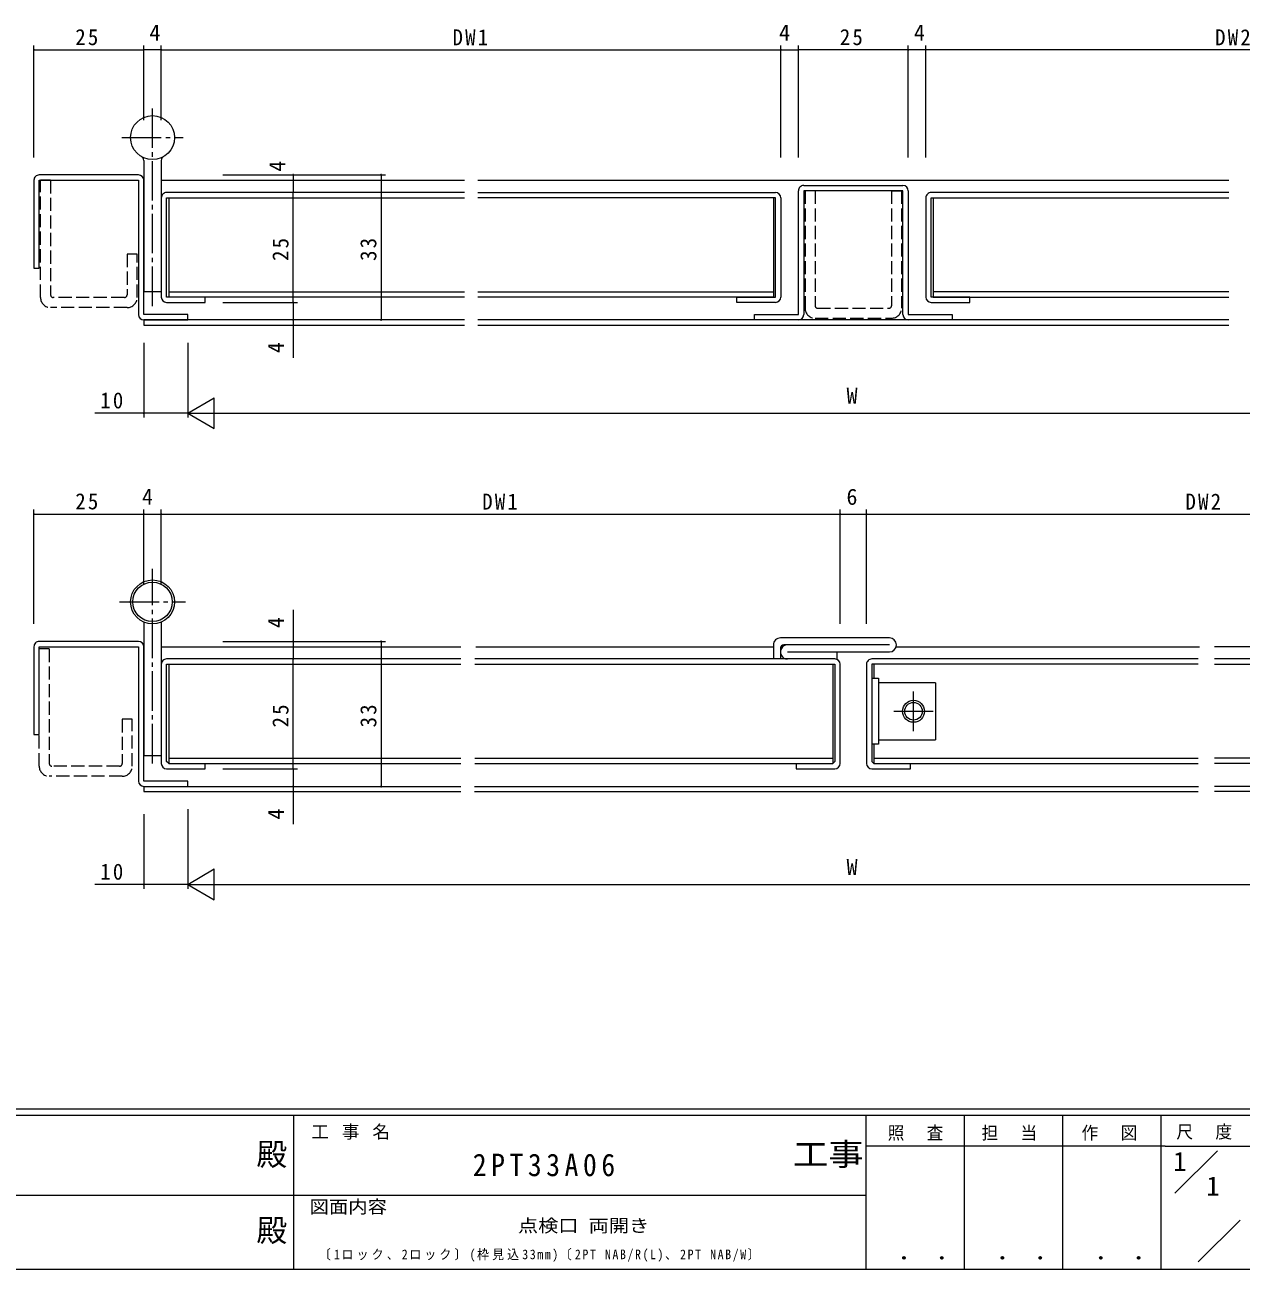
# Model space of a CAD drawing. Units: millimetres on the paper. Extents: x -420 to 373, y -297 to 267.
# Drawn here: x -93.9 to 182.9, y -297 to -13.8 of the extents above; entities that cross this region are included whole.
import ezdxf
from ezdxf.enums import TextEntityAlignment as Align

# ---------------------------------------------------------------- set-up
doc = ezdxf.new("R2010")
doc.units = ezdxf.units.MM
doc.linetypes.add('CHAIN2', pattern=[12, 9, -1, 1, -1])
doc.linetypes.add('DASHED3', pattern=[4, 3, -1])
for name, color, linetype, lineweight in [('0-1_YKK_ZWAK', 7, 'Continuous', 9), ('0-3_YKK_11', 7, 'Continuous', 9), ('0-4_YKK_12', 2, 'Continuous', 9), ('0-5_YKK_13', 4, 'DASHED3', 9), ('0-7_YKK_D', 6, 'Continuous', 9)]:
    doc.layers.add(name, color=color, linetype=linetype, lineweight=lineweight)
doc.layers.add('0-2_USER1', color=3, linetype='Continuous')
doc.styles.add('ＭＳ ゴシック', font='')
doc.styles.get('ＭＳ ゴシック').set_extended_font_data('MS Gothic')

msp = doc.modelspace()

# ---------------------------------------------------------------- linework, layer by layer
at = {"layer": '0-1_YKK_ZWAK'}
for p, q in [((352.3, -260.6), (-417.7, -260.6)), ((314.5, -262), (-417.7, -262)), ((-32.7, -262), (-32.7, -297)), ((97.5, -262), (97.5, -297)), ((119.9, -262), (119.9, -297)), ((142.3, -262), (142.3, -297)), ((164.7, -262), (164.7, -297)), ((165.684, -268.999), (97.5, -268.999)), ((165.684, -268.999), (185.7, -268.999)), ((167.87, -279.736), (177.564, -270.043)), ((-160.1, -280.199), (-31.3, -280.199)), ((-31.3, -280.199), (97.5, -280.199)), ((173.172, -295.345), (182.696, -285.821)), ((-417.7, -297), (314.5, -297))]:
    msp.add_line(p, q, dxfattribs=at)
at = {"layer": '0-3_YKK_11'}
for p, q in [((-68.02, -47.926), (-90.62, -47.926)), ((-91.82, -49.126), (-91.82, -69.126)), ((-90.62, -69.126), (-90.62, -49.126)), ((-90.62, -49.126), (-68.02, -49.126)), ((-68.02, -49.126), (-68.02, -79.726)), ((-66.82, -79.726), (-66.82, -49.126)), ((83.38, -50.326), (105.98, -50.326)), ((-62.82, -53.126), (-62.82, -75.726)), ((6.18, -51.926), (-61.62, -51.926)), ((-61.62, -75.726), (-61.62, -53.126)), ((-61.62, -53.126), (6.18, -53.126)), ((9.18, -51.926), (76.98, -51.926)), ((76.98, -53.126), (9.18, -53.126)), ((76.98, -75.726), (76.98, -53.126)), ((78.18, -53.126), (78.18, -75.726)), ((82.18, -79.726), (82.18, -51.526)), ((83.38, -51.526), (83.38, -79.726)), ((105.98, -51.526), (83.38, -51.526)), ((105.98, -79.726), (105.98, -51.526)), ((107.18, -51.526), (107.18, -79.726)), ((111.18, -53.126), (111.18, -75.726)), ((180.18, -51.926), (112.38, -51.926)), ((112.38, -75.726), (112.38, -53.126)), ((112.38, -53.126), (180.18, -53.126)), ((-91.82, -69.126), (-90.62, -69.126)), ((-52.82, -75.726), (-61.62, -75.726)), ((-52.82, -76.926), (-52.82, -75.726)), ((68.18, -76.926), (68.18, -75.726)), ((68.18, -75.726), (76.98, -75.726)), ((121.18, -75.726), (112.38, -75.726)), ((121.18, -76.926), (121.18, -75.726)), ((-61.62, -76.926), (-52.82, -76.926)), ((76.98, -76.926), (68.18, -76.926)), ((112.38, -76.926), (121.18, -76.926)), ((-56.82, -79.726), (-66.82, -79.726)), ((-66.82, -80.926), (-56.82, -80.926)), ((-56.82, -80.926), (-56.82, -79.726)), ((72.18, -80.926), (72.18, -79.726)), ((72.18, -79.726), (82.18, -79.726)), ((82.18, -80.926), (72.18, -80.926)), ((107.18, -79.726), (117.18, -79.726)), ((117.18, -80.926), (107.18, -80.926)), ((117.18, -79.726), (117.18, -80.926)), ((-91.82, -155.313), (-91.82, -175.313)), ((-68.02, -154.113), (-90.62, -154.113)), ((-90.62, -175.313), (-90.62, -155.313)), ((-90.62, -155.313), (-68.02, -155.313)), ((-68.02, -155.313), (-68.02, -185.913)), ((-66.82, -185.913), (-66.82, -155.313)), ((76.48, -154.913), (76.48, -158.113)), ((102.88, -153.313), (78.08, -153.313)), ((78.08, -155.713), (78.08, -158.113)), ((102.88, -154.913), (78.88, -154.913)), ((5.37, -158.113), (-61.62, -158.113)), ((90.48, -158.113), (8.561, -158.113)), ((79.68, -156.513), (102.88, -156.513)), ((90.98, -158.222), (90.98, -156.513)), ((173.131, -158.113), (98.88, -158.113)), ((250.98, -158.113), (176.868, -158.113)), ((-62.82, -159.313), (-62.82, -181.913)), ((-61.62, -181.413), (-61.62, -159.313)), ((-61.62, -159.313), (5.37, -159.313)), ((8.561, -159.313), (90.48, -159.313)), ((90.48, -159.313), (90.48, -181.413)), ((91.68, -181.913), (91.68, -159.313)), ((97.68, -159.313), (97.68, -181.913)), ((98.88, -159.313), (98.88, -181.413)), ((173.131, -159.313), (98.88, -159.313)), ((176.868, -159.313), (250.98, -159.313)), ((-91.82, -175.313), (-90.62, -175.313)), ((-61.12, -181.913), (-61.62, -181.413)), ((-61.62, -183.113), (-52.82, -183.113)), ((-52.82, -183.113), (-52.82, -181.913)), ((90.48, -181.413), (89.98, -181.913)), ((98.88, -181.413), (99.38, -181.913)), ((98.88, -183.113), (107.68, -183.113)), ((107.68, -183.113), (107.68, -181.913)), ((-56.82, -185.913), (-66.82, -185.913)), ((-56.82, -187.113), (-56.82, -185.913)), ((-66.82, -187.113), (-56.82, -187.113))]:
    msp.add_line(p, q, dxfattribs=at)
msp.add_lwpolyline([(81.68, -181.913), (81.68, -183.113), (90.48, -183.113)], dxfattribs=at)
for centre, radius, start, end in [((-90.62, -49.126), 1.2, 89.99997, 180.00002), ((-68.02, -49.126), 1.2, 0, 89.99997), ((83.38, -51.526), 1.2, 89.99997, 180.00002), ((105.98, -51.526), 1.2, 0, 89.99997), ((-61.62, -53.126), 1.2, 89.99997, 180.00002), ((76.98, -53.126), 1.2, 0, 89.99997), ((112.38, -53.126), 1.2, 89.99997, 180.00002), ((-61.62, -75.726), 1.2, 180.00002, 270), ((76.98, -75.726), 1.2, 270, 0), ((112.38, -75.726), 1.2, 180.00002, 270), ((-66.82, -79.726), 1.2, 180.00002, 270), ((82.18, -79.726), 1.2, 270, 0), ((107.18, -79.726), 1.2, 180.00002, 270), ((-90.62, -155.313), 1.2, 89.99997, 180.00002), ((-68.02, -155.313), 1.2, 0, 89.99997), ((78.08, -154.913), 1.6, 89.99997, 180.00002), ((78.88, -155.713), 0.8, 89.99997, 180.00002), ((79.68, -156.513), 1.6, 89.99997, 270), ((102.88, -154.913), 1.6, 270, 89.99997), ((-61.62, -159.313), 1.2, 89.99997, 180.00002), ((90.48, -159.313), 1.2, 0, 89.99997), ((98.88, -159.313), 1.2, 89.99997, 180.00002), ((-61.62, -181.913), 1.2, 180.00002, 270), ((90.48, -181.913), 1.2, 270, 0), ((98.88, -181.913), 1.2, 180.00002, 270), ((-66.82, -185.913), 1.2, 180.00002, 270)]:
    msp.add_arc(centre, radius, start, end, dxfattribs=at)
at = {"layer": '0-4_YKK_12'}
for p, q in [((-62.78, -49.126), (6.18, -49.126)), ((9.18, -49.126), (180.18, -49.126)), ((-61.12, -53.126), (-61.12, -75.726)), ((76.48, -53.126), (76.48, -75.726)), ((112.88, -53.126), (112.88, -75.726)), ((-61.12, -74.526), (6.18, -74.526)), ((6.18, -75.726), (-61.12, -75.726)), ((9.18, -74.526), (76.48, -74.526)), ((76.48, -75.726), (9.18, -75.726)), ((180.18, -74.526), (112.88, -74.526)), ((112.88, -75.726), (180.18, -75.726)), ((-66.82, -80.926), (-66.82, -82.126)), ((6.18, -80.926), (-66.82, -80.926)), ((-66.82, -82.126), (6.18, -82.126)), ((180.18, -80.926), (9.18, -80.926)), ((9.18, -82.126), (180.18, -82.126)), ((-62.82, -155.313), (5.37, -155.313)), ((8.727, -155.313), (76.48, -155.313)), ((104.429, -155.313), (173.47, -155.313)), ((252.18, -155.313), (176.868, -155.313)), ((-61.12, -159.313), (-61.12, -181.913)), ((89.98, -159.313), (89.98, -181.913)), ((99.38, -159.313), (99.38, -162.513)), ((99.38, -177.513), (99.38, -181.913)), ((-61.12, -180.713), (5.37, -180.713)), ((8.561, -180.713), (89.98, -180.713)), ((99.38, -180.713), (173.131, -180.713)), ((250.48, -180.713), (176.868, -180.713)), ((-61.12, -181.913), (5.37, -181.913)), ((8.561, -181.913), (89.98, -181.913)), ((99.38, -181.913), (173.131, -181.913)), ((250.48, -181.913), (176.868, -181.913)), ((-66.82, -187.113), (-66.82, -188.313)), ((-66.82, -187.113), (5.37, -187.113)), ((-66.82, -188.313), (5.37, -188.313)), ((8.478, -187.113), (173.221, -187.113)), ((8.478, -188.313), (173.138, -188.313)), ((256.18, -187.113), (176.868, -187.113)), ((256.18, -188.313), (176.868, -188.313))]:
    msp.add_line(p, q, dxfattribs=at)
at = {"layer": '0-5_YKK_13', "linetype": 'CHAIN2'}
for p, q in [((-64.82, -77.764), (-64.82, -32.426)), ((-71.82, -39.426), (-57.82, -39.426)), ((-64.82, -181.89), (-64.82, -137.613)), ((-72.32, -145.113), (-57.32, -145.113)), ((108.38, -174.513), (108.38, -165.513)), ((103.88, -170.013), (112.88, -170.013))]:
    msp.add_line(p, q, dxfattribs=at)
at = {"layer": '0-5_YKK_13', "linetype": 'Continuous'}
for p, q in [((-66.82, -44.622), (-66.82, -74.426)), ((-62.82, -44.622), (-62.82, -74.426)), ((-66.82, -74.426), (-62.82, -74.426)), ((-66.82, -149.696), (-66.82, -180.113)), ((-62.82, -149.696), (-62.82, -180.113)), ((98.88, -162.513), (100.38, -162.513)), ((100.38, -162.513), (100.38, -177.513)), ((113.38, -163.513), (100.38, -163.513)), ((113.38, -163.513), (113.38, -176.513)), ((100.38, -177.513), (98.88, -177.513)), ((100.38, -176.513), (113.38, -176.513)), ((-66.82, -180.113), (-62.82, -180.113))]:
    msp.add_line(p, q, dxfattribs=at)
at = {"layer": '0-5_YKK_13'}
for p, q in [((-88.02, -49.126), (-90.32, -49.126)), ((-90.32, -75.826), (-90.32, -49.126)), ((-88.02, -49.126), (-88.02, -75.226)), ((85.98, -51.526), (83.68, -51.526)), ((83.68, -51.526), (83.68, -78.226)), ((85.98, -51.526), (85.98, -77.726)), ((103.38, -51.526), (105.68, -51.526)), ((103.38, -51.526), (103.38, -77.726)), ((105.68, -51.526), (105.68, -78.226)), ((-70.62, -65.926), (-70.62, -75.226)), ((-68.32, -65.926), (-70.62, -65.926)), ((-68.32, -75.826), (-68.32, -65.926)), ((-71.22, -75.826), (-87.42, -75.826)), ((-70.62, -78.126), (-88.02, -78.126)), ((86.48, -78.226), (102.88, -78.226)), ((85.98, -80.526), (103.38, -80.526)), ((-62.82, -155.313), (-62.82, -159.313)), ((-88.32, -155.813), (-90.62, -155.813)), ((-90.62, -182.513), (-90.62, -155.813)), ((-88.32, -155.813), (-88.32, -181.913)), ((-71.72, -171.813), (-71.72, -181.913)), ((-69.42, -171.813), (-71.72, -171.813)), ((-69.42, -182.513), (-69.42, -171.813)), ((-72.32, -182.513), (-87.72, -182.513)), ((-71.72, -184.813), (-88.32, -184.813))]:
    msp.add_line(p, q, dxfattribs=at)
at = {"layer": '0-5_YKK_13', "linetype": 'Continuous'}
for centre, radius in [((-64.82, -39.426), 5), ((-64.82, -145.113), 5), ((-64.82, -145.113), 4.5), ((108.38, -170.013), 2.5), ((108.38, -170.013), 2)]:
    msp.add_circle(centre, radius, dxfattribs=at)
for centre, start, end in [((-67.82, -44.622), 0, 59.99998), ((-61.82, -44.622), 120, 180)]:
    msp.add_arc(centre, 1, start, end, dxfattribs=at)
at = {"layer": '0-5_YKK_13'}
for centre, radius, start, end in [((-88.02, -75.826), 2.3, 180, 270), ((-87.42, -75.226), 0.6, 180, 270), ((-71.22, -75.226), 0.6, 270, 0), ((-70.62, -75.826), 2.3, 270, 0), ((85.98, -78.226), 2.3, 180, 270), ((86.48, -77.726), 0.5, 180, 270), ((102.88, -77.726), 0.5, 270, 0), ((103.38, -78.226), 2.3, 270, 0), ((-88.32, -182.513), 2.3, 180, 270), ((-87.72, -181.913), 0.6, 180, 270), ((-72.32, -181.913), 0.6, 270, 0), ((-71.72, -182.513), 2.3, 270, 0)]:
    msp.add_arc(centre, radius, start, end, dxfattribs=at)
at = {"layer": '0-7_YKK_D'}
for p, q in [((-91.82, -43.926), (-91.82, -18.426)), ((-91.82, -19.426), (-66.82, -19.426)), ((-66.82, -35.426), (-66.82, -18.426)), ((-62.82, -19.426), (-66.82, -19.426)), ((-62.82, -35.426), (-62.82, -18.426)), ((-62.82, -28.926), (-62.82, -18.426)), ((-62.82, -19.426), (78.18, -19.426)), ((78.18, -43.926), (78.18, -18.426)), ((78.18, -41.926), (78.18, -18.426)), ((78.18, -19.426), (82.18, -19.426)), ((82.18, -43.926), (82.18, -18.426)), ((107.18, -19.426), (82.18, -19.426)), ((107.18, -43.926), (107.18, -18.426)), ((111.18, -19.426), (107.18, -19.426)), ((111.18, -43.926), (111.18, -18.426)), ((252.18, -19.426), (111.18, -19.426)), ((-48.82, -47.926), (-31.82, -47.926)), ((-48.82, -47.926), (-11.82, -47.926)), ((-32.82, -47.926), (-32.82, -51.926)), ((-12.82, -47.926), (-12.82, -80.926)), ((-32.82, -76.926), (-32.82, -51.926)), ((-48.82, -76.926), (-31.82, -76.926)), ((-32.82, -76.926), (-32.82, -80.926)), ((-32.82, -80.926), (-32.82, -89.526)), ((-66.82, -86.126), (-66.82, -103.126)), ((-56.82, -86.126), (-56.82, -103.126)), ((-56.82, -86.126), (-56.82, -103.126)), ((-56.82, -102.126), (-50.758, -98.626)), ((-50.758, -105.626), (-50.758, -98.626)), ((-56.82, -102.126), (-44.696, -102.126)), ((-56.82, -102.126), (-50.758, -105.626)), ((-49.82, -102.126), (239.18, -102.126)), ((-91.82, -150.113), (-91.82, -124.113)), ((-66.82, -141.113), (-66.82, -124.113)), ((-66.82, -135.09), (-66.82, -124.113)), ((-62.82, -136.896), (-62.82, -124.113)), ((-62.82, -141.113), (-62.82, -124.113)), ((91.68, -150.113), (91.68, -124.113)), ((97.68, -150.113), (97.68, -124.113)), ((-91.82, -125.113), (-66.82, -125.113)), ((-66.82, -125.113), (-62.82, -125.113)), ((-62.82, -125.113), (91.68, -125.113)), ((91.68, -125.113), (97.68, -125.113)), ((97.68, -125.113), (252.18, -125.113)), ((-32.82, -146.925), (-32.82, -154.113)), ((-48.82, -154.113), (-31.82, -154.113)), ((-48.82, -154.113), (-11.82, -154.113)), ((-32.82, -154.113), (-32.82, -158.113)), ((-12.82, -154.113), (-12.82, -187.113)), ((-32.82, -183.113), (-32.82, -158.113)), ((-48.82, -183.113), (-31.82, -183.113)), ((-48.82, -183.113), (-31.82, -183.113)), ((-32.82, -183.113), (-32.82, -187.113)), ((-48.82, -187.113), (-31.82, -187.113)), ((-48.82, -187.113), (-11.82, -187.113)), ((-32.82, -187.113), (-32.82, -195.713)), ((-56.82, -192.313), (-56.82, -210.413)), ((-66.82, -193.413), (-66.82, -210.413)), ((-56.82, -193.413), (-56.82, -210.413)), ((-56.82, -209.413), (-50.758, -205.913)), ((-50.758, -212.913), (-50.758, -205.913)), ((-66.82, -209.413), (-77.94, -209.413)), ((-56.82, -209.413), (-66.82, -209.413)), ((-56.82, -209.413), (-44.696, -209.413)), ((-56.82, -209.413), (-50.758, -212.913)), ((-49.82, -209.413), (239.18, -209.413))]:
    msp.add_line(p, q, dxfattribs=at)
msp.add_lwpolyline([(-56.82, -102.126), (-66.82, -102.126), (-77.94, -102.126)], dxfattribs=at)
for centre, start, end in [((-91.82, -19.426), 0, 180), ((-91.82, -19.426), 180, 0), ((-66.82, -19.426), 0, 180), ((-66.82, -19.426), 0, 180), ((-66.82, -19.426), 180, 0), ((-66.82, -19.426), 180, 0), ((-62.82, -19.426), 0, 180), ((-62.82, -19.426), 0, 180), ((-62.82, -19.426), 180, 0), ((-62.82, -19.426), 180, 0), ((78.18, -19.426), 0, 180), ((78.18, -19.426), 0, 180), ((78.18, -19.426), 180, 0), ((78.18, -19.426), 180, 0), ((82.18, -19.426), 0, 180), ((82.18, -19.426), 0, 180), ((82.18, -19.426), 180, 0), ((82.18, -19.426), 180, 0), ((107.18, -19.426), 0, 180), ((107.18, -19.426), 0, 180), ((107.18, -19.426), 180, 0), ((107.18, -19.426), 180, 0), ((111.18, -19.426), 0, 180), ((111.18, -19.426), 0, 180), ((111.18, -19.426), 180, 0), ((111.18, -19.426), 180, 0), ((-32.82, -47.926), 90, 270), ((-32.82, -47.926), 270, 90), ((-12.82, -47.926), 90, 270), ((-12.82, -47.926), 270, 90), ((-32.82, -51.926), 90, 270), ((-32.82, -51.926), 90, 270), ((-32.82, -51.926), 270, 90), ((-32.82, -51.926), 270, 90), ((-32.82, -76.926), 90, 270), ((-32.82, -76.926), 90, 270), ((-32.82, -76.926), 270, 90), ((-32.82, -76.926), 270, 90), ((-32.82, -80.926), 90, 270), ((-32.82, -80.926), 270, 90), ((-12.82, -80.926), 90, 270), ((-12.82, -80.926), 270, 90), ((-66.82, -102.126), 0, 180), ((-66.82, -102.126), 180, 0), ((-91.82, -125.113), 0, 180), ((-91.82, -125.113), 180, 0), ((-66.82, -125.113), 0, 180), ((-66.82, -125.113), 0, 180), ((-66.82, -125.113), 180, 0), ((-66.82, -125.113), 180, 0), ((-62.82, -125.113), 0, 180), ((-62.82, -125.113), 0, 180), ((-62.82, -125.113), 180, 0), ((-62.82, -125.113), 180, 0), ((91.68, -125.113), 0, 180), ((91.68, -125.113), 0, 180), ((91.68, -125.113), 180, 0), ((91.68, -125.113), 180, 0), ((97.68, -125.113), 0, 180), ((97.68, -125.113), 0, 180), ((97.68, -125.113), 180, 0), ((97.68, -125.113), 180, 0), ((-32.82, -154.113), 90, 270), ((-32.82, -154.113), 270, 90), ((-12.82, -154.113), 90, 270), ((-12.82, -154.113), 270, 90), ((-32.82, -158.113), 90, 270), ((-32.82, -158.113), 90, 270), ((-32.82, -158.113), 270, 90), ((-32.82, -158.113), 270, 90), ((-32.82, -183.113), 90, 270), ((-32.82, -183.113), 90, 270), ((-32.82, -183.113), 270, 90), ((-32.82, -183.113), 270, 90), ((-32.82, -187.113), 90, 270), ((-32.82, -187.113), 270, 90), ((-12.82, -187.113), 90, 270), ((-12.82, -187.113), 270, 90), ((-66.82, -209.413), 0, 180), ((-66.82, -209.413), 180, 0)]:
    msp.add_arc(centre, 0.106, start, end, dxfattribs=at)

# ---------------------------------------------------------------- texts
at = {"layer": '0-1_YKK_ZWAK', "color": 2, "style": 'ＭＳ ゴシック'}
for p in [(-41.182, -274.956), (-41.182, -292.278)]:
    msp.add_text('殿', height=5.132, dxfattribs=at).set_placement(p, align=Align.BOTTOM_LEFT)
at = {"layer": '0-1_YKK_ZWAK', "color": 2, "style": 'ＭＳ ゴシック', "width": 1.15}
msp.add_text('工事', height=5.132, dxfattribs=at).set_placement((80.931, -274.956), align=Align.BOTTOM_LEFT)
at = {"layer": '0-1_YKK_ZWAK', "style": 'ＭＳ ゴシック', "width": 1.1}
msp.add_text('図面内容', height=2.933, dxfattribs=at).set_placement((-29.083, -285.148), align=Align.BOTTOM_LEFT)
at = {"layer": '0-1_YKK_ZWAK', "color": 3, "style": 'ＭＳ ゴシック', "width": 1.15}
for p in [(101.955, -295.946), (124.355, -295.946), (146.755, -295.946)]:
    msp.add_text(' ． ．', height=3.666, dxfattribs=at).set_placement(p, align=Align.BOTTOM_LEFT)
at = {"layer": '0-1_YKK_ZWAK', "char_height": 2.933, "attachment_point": 7, "style": 'ＭＳ ゴシック'}
for s, insert in [('\\T1.16;工\\~事\\~名', (-28.688, -267.533)), ('\\T1.17;\\W0.95;照\\~\\~査', (102.489, -267.78)), ('\\T1.17;\\W0.95;担\\~\\~当', (123.855, -267.78)), ('\\T1.17;\\W0.95;作\\~\\~図', (146.62, -267.762)), ('\\T1.17;\\W0.95;尺\\~\\~度', (168.212, -267.537))]:
    msp.add_mtext(s, dxfattribs=dict(at, insert=insert))
at = {"layer": '0-2_USER1', "style": 'ＭＳ ゴシック'}
for p in [(167.5, -275.999), (175.033, -281.599)]:
    msp.add_text('1', height=4.399, dxfattribs=at).set_placement(p, align=Align.BOTTOM_LEFT)
at = {"layer": '0-2_USER1', "color": 7, "style": 'ＭＳ ゴシック', "width": 1.15}
msp.add_text('点検口 両開き', height=2.933, dxfattribs=at).set_placement((18.337, -289.449), align=Align.BOTTOM_LEFT)
at = {"layer": '0-2_USER1', "color": 2, "insert": (8.072, -275.924), "char_height": 5.132, "attachment_point": 7, "style": 'ＭＳ ゴシック'}
msp.add_mtext('\\T1.33;\\W0.9;2PT33A06', dxfattribs=at)
at = {"layer": '0-2_USER1', "color": 7, "insert": (-26.937, -295.325), "char_height": 2.199, "attachment_point": 7, "style": 'ＭＳ ゴシック'}
msp.add_mtext('\\T1.27;\\W0.9;〔1ロック、2ロック〕(枠見込33mm)〔2PT\\~NAB/R(L)、2PT\\~NAB/W〕', dxfattribs=at)
at = {"layer": '0-7_YKK_D', "color": 3, "style": 'ＭＳ ゴシック'}
for s, p in [('4', (-65.517, -18.426)), ('4', (77.783, -18.426)), ('4', (108.483, -18.426)), ('W', (93.145, -101.126)), ('4', (-67.217, -124.113)), ('6', (93.121, -124.113)), ('W', (93.145, -208.413))]:
    msp.add_text(s, height=3.666, dxfattribs=at).set_placement(p, align=Align.BOTTOM_LEFT)
for p in [(-33.517, -47.177), (-33.82, -88.473), (-33.82, -151.073), (-33.82, -194.66)]:
    msp.add_text('4', height=3.666, rotation=90, dxfattribs=at).set_placement(p, align=Align.BOTTOM_LEFT)
at = {"layer": '0-7_YKK_D', "color": 3, "char_height": 3.666, "attachment_point": 7, "style": 'ＭＳ ゴシック'}
for s, insert in [('\\T1.21;\\W0.95;25', (-82.402, -18.426)), ('\\T1.21;\\W0.95;DW1', (3.465, -18.426)), ('\\T1.21;\\W0.95;25', (91.598, -18.426)), ('\\T1.21;\\W0.95;DW2', (177.026, -18.426)), ('\\T1.21;\\W0.95;10', (-76.721, -101.126)), ('\\T1.21;\\W0.95;25', (-82.402, -124.113)), ('\\T1.21;\\W0.95;DW1', (10.215, -124.113)), ('\\T1.21;\\W0.95;DW2', (170.276, -124.113)), ('\\T1.21;\\W0.95;10', (-76.721, -208.413))]:
    msp.add_mtext(s, dxfattribs=dict(at, insert=insert))
at = {"layer": '0-7_YKK_D', "color": 3, "char_height": 3.666, "attachment_point": 7, "rotation": 90, "style": 'ＭＳ ゴシック'}
for s, insert in [('\\T1.21;\\W0.95;25', (-33.82, -67.508)), ('\\T1.21;\\W0.95;33', (-13.82, -67.496)), ('\\T1.21;\\W0.95;25', (-33.82, -173.695)), ('\\T1.21;\\W0.95;33', (-13.82, -173.683))]:
    msp.add_mtext(s, dxfattribs=dict(at, insert=insert))

doc.saveas('drawing.dxf')
